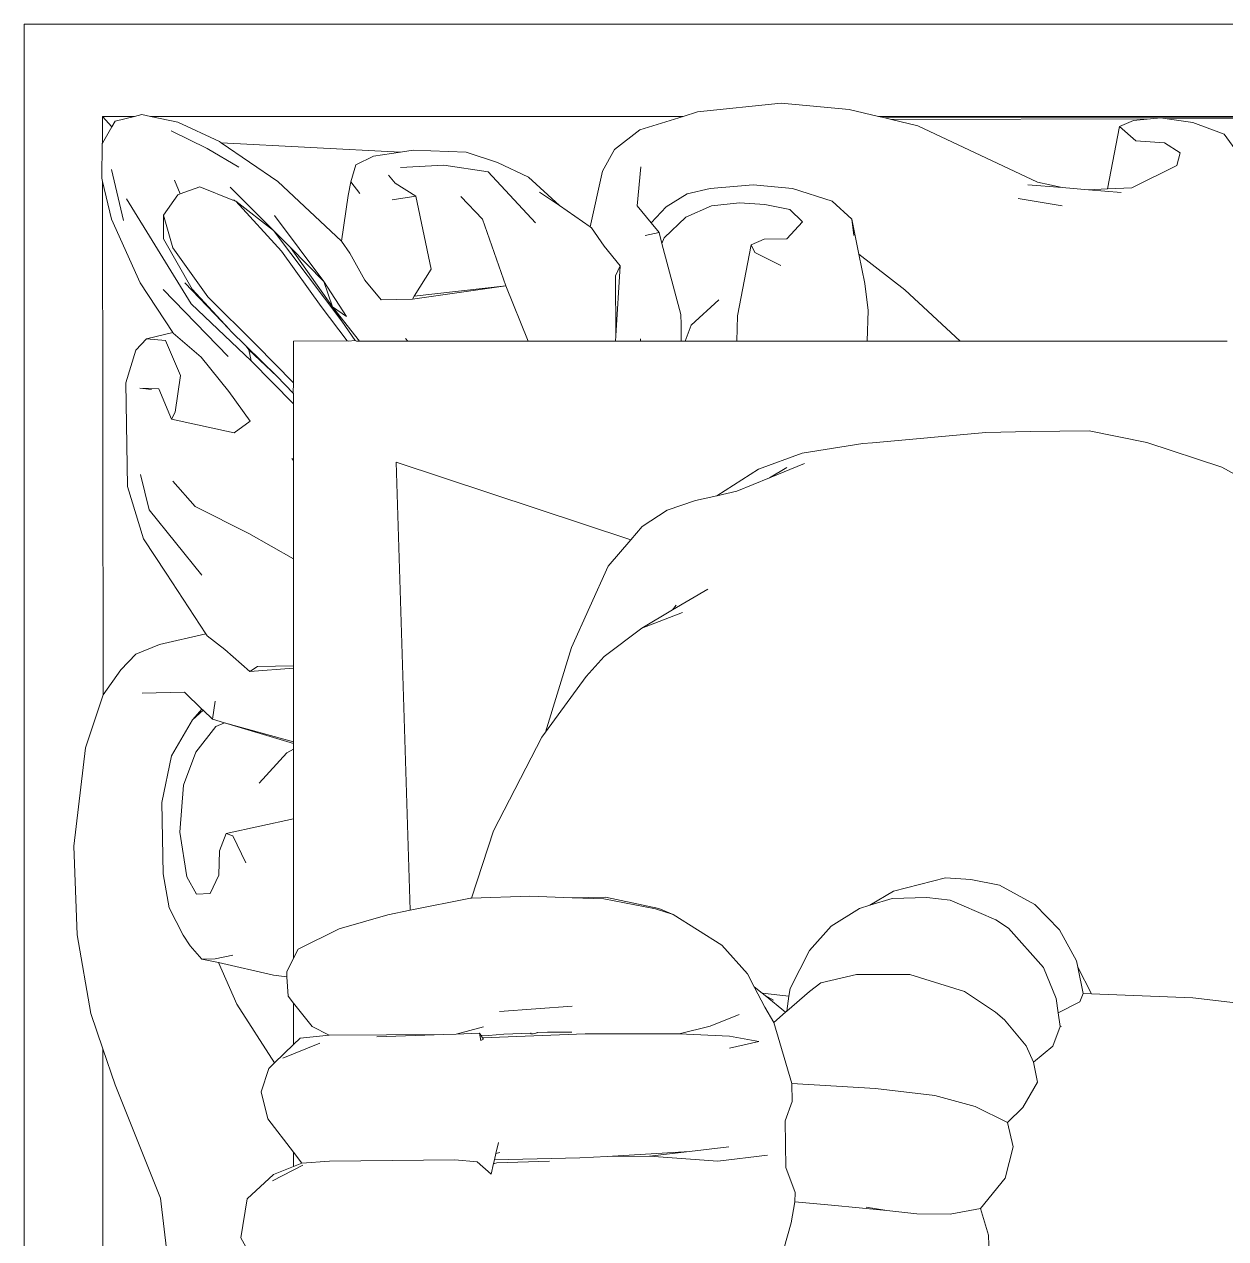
# Model space of a CAD drawing. Header units: millimetres. Extents: x 75500 to 345360, y -224327 to 19532.
# Drawn here: x 218738.8 to 218877.2, y 12338.1 to 12478 of the extents above; entities that cross this region are included whole.
import ezdxf

# ---------------------------------------------------------------- set-up
doc = ezdxf.new("R2010")
doc.units = ezdxf.units.MM
doc.header["$LTSCALE"] = 0.01
doc.layers.add('hatch', color=251, linetype='Continuous', lineweight=0)

# ---------------------------------------------------------------- blocks, each defined once
blk = doc.blocks.new('GANESH')
at = {"layer": 'hatch'}
for p, q in [((966931.471, -140963.904), (966931.471, -141110.717)), ((966936.446, -141050.574), (966936.373, -141023.143)), ((966936.322, -141065.77), (966936.321, -141027.43)), ((966936.393, -141050.921), (966936.321, -141027.43)), ((966954.775, -141047.704), (966956.583, -141044.475)), ((966937.253, -141047.587), (966938.032, -141047.013)), ((966982.715, -141049.238), (966983.015, -141046.691)), ((966937.253, -141047.587), (966936.65, -141049.237)), ((966948.154, -141047.42), (966948.154, -141061.466)), ((966953.482, -141051.657), (966954.775, -141047.704)), ((966936.65, -141049.237), (966936.446, -141050.574)), ((966982.715, -141049.238), (966982.511, -141054.567)), ((966938.237, -141049.9), (966937.72, -141050.727)), ((966938.91, -141050.07), (966938.237, -141049.9)), ((966940.073, -141052.434), (966938.91, -141050.07)), ((966936.385, -141065.505), (966936.393, -141050.921)), ((966936.446, -141050.574), (966936.393, -141050.921)), ((966936.449, -141051.46), (966936.393, -141050.921)), ((966937.72, -141050.727), (966937.609, -141052.229)), ((966936.485, -141065.087), (966936.449, -141051.46)), ((966936.54, -141052.358), (966936.449, -141051.46)), ((966937.609, -141052.229), (966936.857, -141053.081)), ((966953.482, -141051.657), (966952.878, -141054.677)), ((966936.857, -141053.081), (966936.54, -141052.358)), ((966940.073, -141052.434), (966940.134, -141053.729)), ((966936.857, -141053.081), (966940.134, -141053.729)), ((966940.322, -141053.004), (966940.181, -141054.716)), ((966940.134, -141053.729), (966940.181, -141054.716)), ((966940.181, -141054.716), (966940.067, -141056.106)), ((966952.91, -141057.778), (966952.878, -141054.677)), ((966981.1, -141055.288), (966982.511, -141054.567)), ((966982.511, -141054.567), (966982.494, -141055.006)), ((966980.766, -141055.356), (966979.134, -141056.242)), ((966980.766, -141055.356), (966981.1, -141055.288)), ((966981.1, -141055.288), (966982.494, -141055.006)), ((966982.929, -141055.175), (966982.494, -141055.006)), ((966983.512, -141056.318), (966982.929, -141055.175)), ((966939.787, -141057.403), (966940.067, -141056.106)), ((966940.067, -141056.106), (966939.919, -141057.907)), ((966941.026, -141056.102), (966940.64, -141058.416)), ((966979.134, -141056.242), (966977.811, -141057.54)), ((966981.119, -141057.096), (966982.748, -141056.425)), ((966982.748, -141056.425), (966983.512, -141056.318)), ((966983.512, -141056.318), (966984.219, -141056.219)), ((966984.232, -141056.174), (966984.201, -141056.157)), ((966985.266, -141056.606), (966984.219, -141056.219)), ((966986.106, -141057.618), (966985.266, -141056.606)), ((966979.053, -141058.924), (966981.119, -141057.096)), ((966939.787, -141057.403), (966936.815, -141063.699)), ((966952.952, -141060.123), (966952.91, -141057.778)), ((966977.811, -141057.54), (966976.784, -141059.406)), ((966985.236, -141057.992), (966983.869, -141059.136)), ((966985.236, -141057.992), (966986.106, -141057.618)), ((966987.15, -141057.399), (966986.106, -141057.618)), ((966988.495, -141058.176), (966987.15, -141057.399)), ((966989.282, -141058.988), (966988.495, -141058.176)), ((966978.61, -141059.595), (966979.053, -141058.924)), ((966983.462, -141059.608), (966983.869, -141059.136)), ((966988.436, -141060.679), (966989.282, -141058.988)), ((966990.564, -141058.684), (966989.282, -141058.988)), ((966992.213, -141059.103), (966990.564, -141058.684)), ((966993.798, -141060.4), (966992.213, -141059.103)), ((966976.784, -141059.406), (966976.484, -141060.913)), ((966978.61, -141059.595), (966977.831, -141061.392)), ((966983.462, -141059.608), (966982.389, -141061.249)), ((966997.278, -141059.906), (966995.207, -141059.977)), ((966953.509, -141066.093), (966952.952, -141060.123)), ((966995.207, -141059.977), (966993.798, -141060.4)), ((966994.096, -141061.994), (966993.798, -141060.4)), ((966976.392, -141062.249), (966976.484, -141060.913)), ((966987.854, -141062.805), (966988.436, -141060.679)), ((966948.154, -141061.466), (966945.446, -141064.382)), ((966948.154, -141061.466), (966948.154, -141066.368)), ((966977.831, -141061.392), (966977.575, -141061.998)), ((966982.389, -141061.249), (966981.481, -141064.122)), ((966976.392, -141062.249), (966977.099, -141064.976)), ((966977.428, -141063.227), (966977.575, -141061.998)), ((966994.081, -141063.746), (966994.096, -141061.994)), ((966987.488, -141065.926), (966987.854, -141062.805)), ((966936.815, -141063.699), (966936.485, -141065.087)), ((966977.428, -141063.227), (966977.479, -141065.049)), ((966994.081, -141063.746), (966993.903, -141065.333)), ((966945.446, -141064.382), (966943.572, -141066.8)), ((966981.481, -141064.122), (966981.479, -141066.934)), ((966977.099, -141064.976), (966977.839, -141066.226)), ((966936.385, -141065.505), (966936.322, -141065.77)), ((966936.485, -141065.087), (966936.385, -141065.505)), ((966977.479, -141065.049), (966977.839, -141066.226)), ((966993.903, -141065.333), (966993.624, -141068.247)), ((966993.903, -141065.333), (966993.731, -141066.425)), ((966936.322, -141065.77), (966935.955, -141067.311)), ((966953.509, -141066.093), (966953.546, -141066.603)), ((966977.839, -141066.226), (966978.006, -141066.774)), ((966987.488, -141065.926), (966987.232, -141070.33)), ((966941.737, -141067.178), (966943.572, -141066.8)), ((966943.572, -141066.8), (966945.114, -141066.482)), ((966946.53, -141066.317), (966945.114, -141066.482)), ((966948.154, -141066.368), (966946.53, -141066.317)), ((966948.154, -141066.368), (966948.154, -141073.225)), ((966954.051, -141069.785), (966953.546, -141066.603)), ((966978.006, -141066.774), (966978.946, -141068.263)), ((966981.918, -141068.797), (966981.479, -141066.934)), ((966935.626, -141070.887), (966935.955, -141067.311)), ((966941.737, -141067.178), (966940.782, -141068.206)), ((966942.588, -141067.062), (966941.737, -141067.178)), ((966940.782, -141068.206), (966940.122, -141070.3)), ((966978.946, -141068.263), (966980.232, -141069.395)), ((966982.388, -141069.406), (966981.918, -141068.797)), ((966993.624, -141068.247), (966993.458, -141070.174)), ((966980.232, -141069.395), (966982.222, -141070.421)), ((966982.388, -141069.406), (966983.413, -141070.595)), ((966941.869, -141069.762), (966941.214, -141070.432)), ((966942.767, -141070.588), (966941.869, -141069.762)), ((966954.887, -141072.079), (966954.051, -141069.785)), ((966954.589, -141069.666), (966955.346, -141071.501)), ((966940.122, -141070.3), (966939.915, -141072.362)), ((966941.214, -141070.432), (966940.956, -141071.756)), ((966942.791, -141071.794), (966942.767, -141070.588)), ((966955.346, -141071.501), (966954.793, -141070.595)), ((966982.222, -141070.421), (966982.636, -141070.481)), ((966982.477, -141071.891), (966982.636, -141070.481)), ((966982.6, -141071.736), (966983.465, -141070.655)), ((966982.636, -141070.481), (966983.413, -141070.595)), ((966983.413, -141070.595), (966983.465, -141070.655)), ((966983.465, -141070.655), (966984.009, -141071.286)), ((966984.009, -141071.286), (966987.232, -141070.33)), ((966988.163, -141070.304), (966987.232, -141070.33)), ((966989.19, -141070.685), (966988.163, -141070.304)), ((966991.645, -141070.648), (966989.19, -141070.685)), ((966992.963, -141070.153), (966991.645, -141070.648)), ((966993.458, -141070.174), (966992.963, -141070.153)), ((966993.458, -141070.174), (966994.559, -141070.372)), ((966994.559, -141070.372), (966995.923, -141070.748)), ((966936.088, -141075.296), (966935.626, -141070.887)), ((966944.162, -141070.912), (966943.483, -141072.28)), ((966982.6, -141071.736), (966982.844, -141071.29)), ((966984.009, -141071.286), (966983.204, -141071.754)), ((966940.869, -141073.079), (966940.956, -141071.756)), ((966943.078, -141072.471), (966942.791, -141071.794)), ((966955.346, -141071.501), (966956.054, -141073.216)), ((966983.204, -141071.754), (966982.141, -141072.31)), ((966982.141, -141072.31), (966982.477, -141071.891)), ((966982.477, -141071.891), (966982.6, -141071.736)), ((966990.988, -141071.606), (966991.316, -141074.229)), ((966939.915, -141072.362), (966940.116, -141074.631)), ((966943.483, -141072.28), (966943.078, -141072.471)), ((966946.813, -141073.186), (966943.078, -141072.471)), ((966954.887, -141072.079), (966956.285, -141074.274)), ((966981.452, -141072.67), (966979.94, -141074.012)), ((966982.141, -141072.31), (966981.452, -141072.67)), ((966985.018, -141072.075), (966984.737, -141073.61)), ((966985.358, -141073.617), (966985.018, -141072.075)), ((966941.031, -141074.56), (966940.869, -141073.079)), ((966946.813, -141073.186), (966948.154, -141073.225)), ((966948.154, -141073.225), (966948.154, -141075.936)), ((966956.285, -141074.274), (966956.054, -141073.216)), ((966984.199, -141074.629), (966983.587, -141073.102)), ((966984.737, -141073.61), (966984.604, -141076.261)), ((966990.565, -141073.651), (966990.812, -141075.721)), ((966941.627, -141075.91), (966941.031, -141074.56)), ((966947.304, -141075.633), (966945.98, -141074.176)), ((966956.53, -141075.4), (966956.285, -141074.274)), ((966978.325, -141076.568), (966979.94, -141074.012)), ((966991.316, -141074.229), (966991.05, -141077.811)), ((966940.393, -141075.829), (966940.116, -141074.631)), ((966962.3, -141076.609), (966961.2, -141074.749)), ((966984.604, -141076.261), (966984.199, -141074.629)), ((966936.322, -141076.054), (966936.088, -141075.296)), ((966940.393, -141075.829), (966941.075, -141076.936)), ((966948.154, -141075.936), (966947.304, -141075.633)), ((966956.53, -141075.4), (966957.048, -141076.894)), ((966991.05, -141077.811), (966990.812, -141075.721)), ((966991.061, -141080.042), (966990.812, -141075.721)), ((966936.322, -141104.072), (966936.322, -141076.054)), ((966937.028, -141078.33), (966936.322, -141076.054)), ((966942.717, -141077.047), (966941.627, -141075.91)), ((966943.019, -141077.163), (966946.749, -141076.175)), ((966947.28, -141076.151), (966946.749, -141076.175)), ((966948.154, -141076.15), (966947.28, -141076.151)), ((966948.154, -141075.936), (966948.154, -141076.15)), ((966948.154, -141076.15), (966948.154, -141078.3)), ((966962.3, -141076.609), (966962.054, -141076.409)), ((966962.435, -141076.09), (966963.252, -141078.217)), ((966984.617, -141081.209), (966984.604, -141076.261)), ((966941.075, -141076.936), (966941.922, -141077.732)), ((966942.436, -141077.302), (966943.019, -141077.163)), ((966943.019, -141077.163), (966942.717, -141077.047)), ((966957.902, -141078.2), (966957.048, -141076.894)), ((966963.252, -141078.217), (966962.3, -141076.609)), ((966978.325, -141076.568), (966978.01, -141077.331)), ((966978.027, -141077.506), (966978.325, -141076.568)), ((966941.922, -141077.732), (966941.035, -141078.473)), ((966942.436, -141077.302), (966941.922, -141077.732)), ((966942.588, -141078.048), (966942.436, -141077.302)), ((966977.424, -141080.127), (966978.01, -141077.331)), ((966978.027, -141077.506), (966977.509, -141080.216)), ((966991.05, -141077.811), (966991.061, -141080.042)), ((966937.028, -141078.33), (966938.06, -141079.663)), ((966941.035, -141078.473), (966938.984, -141078.269)), ((966948.154, -141078.3), (966948.025, -141078.3)), ((966948.154, -141078.3), (966948.154, -141079.602)), ((966958.614, -141078.81), (966957.902, -141078.2)), ((966963.252, -141078.217), (966964.741, -141080.211)), ((966954.515, -141091.151), (966958.614, -141078.81)), ((966960.001, -141079.998), (966958.614, -141078.81)), ((966939.204, -141080.295), (966938.06, -141079.663)), ((966944.183, -141079.359), (966943.151, -141080.211)), ((966944.713, -141079.615), (966944.183, -141079.359)), ((966947.873, -141079.592), (966944.183, -141079.359)), ((966947.873, -141079.592), (966944.713, -141079.615)), ((966948.154, -141079.602), (966947.873, -141079.592)), ((966948.154, -141079.602), (966948.154, -141084.196)), ((966942.134, -141080.937), (966939.204, -141080.295)), ((966943.151, -141080.211), (966942.185, -141080.863)), ((966964.271, -141081.923), (966960.001, -141079.998)), ((966965.802, -141081.159), (966964.741, -141080.211)), ((966977.45, -141081.896), (966977.424, -141080.127)), ((966977.45, -141081.896), (966977.509, -141080.216)), ((966991.144, -141081.49), (966991.061, -141080.042)), ((966942.134, -141080.937), (966941.019, -141082.562)), ((966942.185, -141080.863), (966942.134, -141080.937)), ((966968.737, -141083.297), (966965.802, -141081.159)), ((966984.816, -141086.607), (966984.617, -141081.209)), ((966991.144, -141081.49), (966991.249, -141085.978)), ((966964.271, -141081.923), (966968.737, -141083.297)), ((966977.372, -141084.112), (966977.45, -141081.896)), ((966983.154, -141081.88), (966983.431, -141085.709)), ((966984.531, -141083.193), (966984.526, -141081.914)), ((966941.019, -141082.562), (966939.512, -141084.186)), ((966941.019, -141082.562), (966940.307, -141083.6)), ((966968.991, -141083.482), (966968.737, -141083.297)), ((966973.918, -141086.02), (966968.991, -141083.482)), ((966984.531, -141083.193), (966984.556, -141083.734)), ((966991.396, -141085.859), (966991.319, -141083.084)), ((966939.512, -141084.186), (966938.744, -141085.824)), ((966941.916, -141083.814), (966939.24, -141086.306)), ((966948.154, -141084.196), (966945.239, -141085.386)), ((966948.154, -141084.196), (966948.154, -141090.531)), ((966977.473, -141087.182), (966977.372, -141084.112)), ((966984.556, -141083.734), (966984.53, -141083.732)), ((966984.556, -141083.734), (966984.603, -141083.947)), ((966984.606, -141084.05), (966984.568, -141084.089)), ((966984.568, -141084.089), (966984.57, -141084.052)), ((966984.636, -141085.479), (966984.568, -141084.089)), ((966984.606, -141084.05), (966984.603, -141083.947)), ((966945.239, -141085.386), (966941.737, -141086.612)), ((966945.784, -141090.195), (966945.239, -141085.386)), ((966945.239, -141085.386), (966945.939, -141090.289)), ((966984.698, -141086.29), (966984.636, -141085.479)), ((966938.209, -141087.463), (966938.744, -141085.824)), ((966973.918, -141086.02), (966977.473, -141087.182)), ((966990.334, -141085.763), (966990.91, -141085.898)), ((966990.861, -141085.7), (966990.91, -141085.898)), ((966990.91, -141085.898), (966991.249, -141085.978)), ((966991.249, -141085.978), (966991.436, -141086.022)), ((966991.442, -141085.97), (966991.396, -141085.859)), ((966991.436, -141086.022), (966991.442, -141085.97)), ((966991.436, -141086.022), (966991.989, -141086.151)), ((966939.24, -141086.306), (966938.894, -141088.634)), ((966941.737, -141086.612), (966940.544, -141087.738)), ((966984.621, -141087.995), (966984.245, -141086.549)), ((966984.575, -141086.759), (966984.688, -141086.688)), ((966984.964, -141086.692), (966984.575, -141086.759)), ((966984.621, -141087.995), (966984.575, -141086.759)), ((966984.698, -141086.29), (966984.688, -141086.688)), ((966984.688, -141086.688), (966984.816, -141086.607)), ((966984.816, -141086.607), (966984.888, -141086.561)), ((966984.964, -141086.692), (966984.888, -141086.561)), ((966991.989, -141086.151), (966991.349, -141086.881)), ((966977.473, -141087.24), (966977.473, -141087.182)), ((966977.473, -141087.24), (966978.108, -141090.409)), ((966991.244, -141088.064), (966991.349, -141086.881)), ((966938.102, -141090.254), (966938.209, -141087.463)), ((966984.645, -141088.642), (966984.621, -141087.995)), ((966938.894, -141088.634), (966939.003, -141090.926)), ((966984.645, -141088.642), (966984.685, -141094.669)), ((966984.776, -141092.161), (966984.645, -141088.642)), ((966991.244, -141088.064), (966991.313, -141094.648)), ((966944.362, -141089.313), (966940.528, -141090.107)), ((966945.784, -141090.195), (966944.362, -141089.313)), ((966938.102, -141090.254), (966938.2, -141090.92)), ((966940.528, -141090.107), (966939.84, -141091.206)), ((966940.528, -141090.107), (966940.719, -141091.353)), ((966945.784, -141090.195), (966945.939, -141090.289)), ((966945.982, -141091.944), (966945.939, -141090.289)), ((966948.004, -141090.653), (966948.154, -141090.531)), ((966948.154, -141090.531), (966948.154, -141093.08)), ((966954.515, -141091.151), (966978.108, -141090.409)), ((966978.108, -141090.409), (966978.344, -141091.583)), ((966938.2, -141090.92), (966937.704, -141100.362)), ((966938.2, -141090.92), (966938.409, -141092.344)), ((966939.84, -141091.206), (966939.42, -141091.547)), ((966979.08, -141094.147), (966978.344, -141091.583)), ((966938.867, -141093.265), (966938.409, -141092.344)), ((966945.982, -141091.944), (966944.934, -141092.799)), ((966940.384, -141093.065), (966939.767, -141093.53)), ((966944.934, -141092.799), (966943.524, -141093.593)), ((966948.154, -141093.08), (966946.344, -141094.506)), ((966948.154, -141093.08), (966948.154, -141093.242)), ((966939.767, -141093.53), (966938.867, -141093.265)), ((966939.767, -141093.53), (966940.492, -141093.68)), ((966942.891, -141094.023), (966940.492, -141093.68)), ((966943.524, -141093.593), (966942.891, -141094.023)), ((966946.85, -141093.766), (966945.009, -141094.947)), ((966948.139, -141093.732), (966946.319, -141095.087)), ((966946.344, -141094.506), (966946.85, -141093.766)), ((966948.114, -141093.311), (966947.1, -141094.009)), ((966948.114, -141093.311), (966948.154, -141093.242)), ((966948.114, -141093.311), (966948.154, -141093.681)), ((966948.154, -141093.681), (966948.139, -141093.732)), ((966948.139, -141093.732), (966948.154, -141096.546)), ((966939.754, -141097.376), (966942.891, -141094.023)), ((966947.1, -141094.009), (966942.33, -141097.603)), ((966946.344, -141094.506), (966947.1, -141094.009)), ((966980.154, -141096.309), (966979.08, -141094.147)), ((966945.009, -141094.947), (966941.545, -141097.543)), ((966943.214, -141096.701), (966946.344, -141094.506)), ((966943.214, -141096.701), (966945.009, -141094.947)), ((966946.344, -141094.506), (966945.009, -141094.947)), ((966984.685, -141094.669), (966984.223, -141095.565)), ((966984.83, -141096.2), (966984.685, -141094.669)), ((966991.313, -141094.648), (966991.409, -141096.104)), ((966946.319, -141095.087), (966943.406, -141097.178)), ((966984.223, -141095.565), (966982.989, -141096.546)), ((966985.883, -141097.113), (966985.098, -141095.164)), ((966980.154, -141096.309), (966980.628, -141096.546)), ((966984.83, -141096.2), (966985.164, -141096.546)), ((966991.409, -141096.104), (966990.839, -141096.546)), ((966991.586, -141096.546), (966991.409, -141096.104)), ((966992.352, -141097.663), (966991.515, -141096.055)), ((966943.214, -141096.701), (966942.33, -141097.603)), ((966950.338, -141096.546), (966948.154, -141096.546)), ((966950.338, -141096.546), (966948.344, -141098.507)), ((966951.458, -141096.546), (966949.186, -141098.77)), ((966949.988, -141097.428), (966950.886, -141096.576)), ((966950.886, -141096.576), (966950.338, -141096.546)), ((966950.886, -141096.576), (966950.914, -141096.546)), ((966950.914, -141096.546), (966951.458, -141096.546)), ((966951.523, -141096.546), (966951.458, -141096.546)), ((966954.426, -141096.546), (966951.523, -141096.546)), ((966954.426, -141096.546), (966954.328, -141096.638)), ((966959.611, -141096.546), (966954.426, -141096.546)), ((966959.611, -141096.546), (966958.269, -141098.895)), ((966965.248, -141096.546), (966959.611, -141096.546)), ((966965.248, -141096.546), (966965.277, -141098.444)), ((966965.355, -141096.546), (966965.248, -141096.546)), ((966965.543, -141098.856), (966965.355, -141096.546)), ((966969.234, -141096.546), (966965.355, -141096.546)), ((966969.327, -141096.546), (966968.235, -141100.19)), ((966969.234, -141096.546), (966968.235, -141100.19)), ((966969.327, -141096.546), (966969.234, -141096.546)), ((966969.628, -141096.546), (966969.327, -141096.546)), ((966969.826, -141096.903), (966969.628, -141096.546)), ((966973.287, -141096.546), (966969.628, -141096.546)), ((966971.424, -141098.358), (966969.826, -141096.903)), ((966974.06, -141100.099), (966973.287, -141096.546)), ((966980.628, -141096.546), (966973.287, -141096.546)), ((966980.628, -141096.546), (966981.354, -141096.908)), ((966981.602, -141096.893), (966981.354, -141096.908)), ((966981.528, -141097.608), (966981.602, -141096.893)), ((966982.634, -141096.828), (966981.602, -141096.893)), ((966982.989, -141096.546), (966982.634, -141096.828)), ((966985.164, -141096.546), (966982.989, -141096.546)), ((966985.164, -141096.546), (966986.13, -141097.546)), ((966990.839, -141096.546), (966989.087, -141097.904)), ((966991.586, -141096.546), (966990.839, -141096.546)), ((966992.009, -141097.6), (966991.586, -141096.546)), ((966939.754, -141097.376), (966937.704, -141100.362)), ((966942.33, -141097.603), (966940.04, -141099.891)), ((966943.406, -141097.178), (966940.79, -141099.588)), ((966940.79, -141099.588), (966942.33, -141097.603)), ((966948.412, -141099.033), (966949.988, -141097.428)), ((966948.6, -141098.906), (966949.988, -141097.428)), ((966981.528, -141097.608), (966980.857, -141100.492)), ((966986.13, -141097.546), (966983.052, -141099.537)), ((966986.13, -141097.546), (966986.431, -141097.857)), ((966993.292, -141098.992), (966992.009, -141097.6)), ((966987.659, -141098.244), (966986.431, -141097.857)), ((966987.659, -141098.244), (966989.087, -141097.904)), ((966945.812, -141101.055), (966948.344, -141098.507)), ((966949.186, -141098.77), (966946.185, -141101.937)), ((966948.6, -141098.906), (966948.412, -141099.033)), ((966949.186, -141098.77), (966948.6, -141098.906)), ((966952.364, -141098.824), (966950.8, -141099.958)), ((966952.976, -141099.677), (966952.364, -141098.824)), ((966958.269, -141098.895), (966956.846, -141101.732)), ((966965.543, -141098.856), (966964.386, -141100.165)), ((966965.543, -141098.856), (966965.277, -141098.444)), ((966995.347, -141099.325), (966996.649, -141098.61)), ((966938.991, -141099.436), (966938.016, -141101.098)), ((966947.62, -141099.842), (966948.412, -141099.033)), ((966975.617, -141099.056), (966974.187, -141099.749)), ((966980.857, -141100.492), (966983.052, -141099.537)), ((966995.347, -141099.325), (966993.292, -141098.992)), ((966940.73, -141099.737), (966940.028, -141101.481)), ((966940.737, -141099.68), (966940.73, -141099.737)), ((966940.77, -141099.638), (966940.737, -141099.68)), ((966940.79, -141099.588), (966940.77, -141099.638)), ((966947.514, -141099.944), (966945.077, -141102.274)), ((966947.514, -141099.944), (966945.416, -141101.882)), ((966945.428, -141103.416), (966948.964, -141099.994)), ((966947.62, -141099.842), (966947.514, -141099.944)), ((966950.8, -141099.958), (966948.999, -141101.417)), ((966952.976, -141099.677), (966952.251, -141102.966)), ((966963.665, -141101.097), (966964.386, -141100.165)), ((966974.187, -141099.749), (966974.06, -141100.099)), ((966974.06, -141100.099), (966974.981, -141100.443)), ((966980.669, -141100.681), (966980.467, -141099.751)), ((966937.642, -141100.452), (966936.624, -141102.633)), ((966937.704, -141100.362), (966937.642, -141100.452)), ((966968.048, -141100.814), (966967.093, -141100.676)), ((966967.579, -141101.299), (966968.048, -141100.814)), ((966968.235, -141100.19), (966968.048, -141100.814)), ((966968.438, -141100.633), (966968.235, -141100.19)), ((966969.777, -141101.691), (966968.438, -141100.633)), ((966974.981, -141100.443), (966976.263, -141100.473)), ((966976.263, -141100.473), (966977.223, -141100.93)), ((966980.676, -141101.381), (966980.669, -141100.681)), ((966980.857, -141100.492), (966980.676, -141101.381)), ((966938.016, -141101.098), (966937.087, -141102.983)), ((966943.246, -141102.9), (966945.812, -141101.055)), ((966947.723, -141102.882), (966948.999, -141101.417)), ((966960.466, -141101.366), (966957.038, -141104.143)), ((966963.551, -141101.171), (966960.361, -141103.259)), ((966963.665, -141101.097), (966963.551, -141101.171)), ((966964.116, -141103.596), (966963.551, -141101.171)), ((966966.624, -141102.288), (966967.513, -141101.368)), ((966967.513, -141101.368), (966967.579, -141101.299)), ((966968.075, -141101.867), (966967.513, -141101.368)), ((966968.075, -141101.867), (966967.579, -141101.299)), ((966977.223, -141100.93), (966977.26, -141101.647)), ((966980.676, -141101.381), (966979.979, -141101.994)), ((966940.028, -141101.481), (966940.401, -141102.522)), ((966946.185, -141101.937), (966940.659, -141105.343)), ((966945.416, -141101.882), (966942.758, -141103.383)), ((966956.846, -141101.732), (966955.515, -141102.904)), ((966968.075, -141101.867), (966969.981, -141102.977)), ((966971.528, -141102.333), (966969.777, -141101.691)), ((966977.26, -141101.647), (966976.354, -141102.17)), ((966979.408, -141102.36), (966979.979, -141101.994)), ((966936.322, -141104.072), (966936.624, -141102.633)), ((966940.401, -141102.522), (966939.675, -141102.811)), ((966940.401, -141102.522), (966940.441, -141102.633)), ((966940.441, -141102.633), (966941.522, -141103.394)), ((966949.956, -141102.49), (966948.116, -141103.281)), ((966951.885, -141102.785), (966949.956, -141102.49)), ((966966.674, -141104.511), (966966.624, -141102.288)), ((966973.987, -141102.538), (966971.528, -141102.333)), ((966976.354, -141102.17), (966973.987, -141102.538)), ((966977.972, -141103.093), (966979.408, -141102.36)), ((966941.522, -141103.394), (966943.246, -141102.9)), ((966941.522, -141103.394), (966942.758, -141103.383)), ((966947.696, -141102.899), (966945.076, -141104.623)), ((966947.723, -141102.882), (966947.696, -141102.899)), ((966948.036, -141104.281), (966947.696, -141102.899)), ((966948.116, -141103.281), (966948.036, -141104.281)), ((966950.667, -141103.639), (966952.251, -141102.966)), ((966952.251, -141102.966), (966951.885, -141102.785)), ((966958.553, -141104.437), (966960.361, -141103.259)), ((966972.434, -141103.485), (966969.981, -141102.977)), ((966976.186, -141103.417), (966977.972, -141103.093)), ((966996.231, -141103.19), (966993.258, -141103.546)), ((966950.63, -141104.642), (966950.667, -141103.639)), ((966964.116, -141103.596), (966964.634, -141104.85)), ((966976.186, -141103.417), (966972.434, -141103.485)), ((966993.258, -141103.546), (966987.292, -141105.936)), ((966936.226, -141104.531), (966936.322, -141104.072)), ((966936.322, -141104.918), (966936.226, -141104.531)), ((966945.076, -141104.623), (966941.726, -141106.119)), ((966948.036, -141104.281), (966948.633, -141104.84)), ((966950.7, -141104.03), (966950.63, -141104.642)), ((966957.038, -141104.143), (966955.162, -141104.607)), ((966955.809, -141105.29), (966958.553, -141104.437)), ((966936.323, -141106.301), (966936.322, -141104.918)), ((966936.576, -141105.939), (966936.322, -141104.918)), ((966948.633, -141104.84), (966950.345, -141105.38)), ((966955.809, -141105.29), (966950.345, -141105.38)), ((966964.634, -141104.85), (966965.443, -141105.628)), ((966936.576, -141105.939), (966936.865, -141106.106)), ((966941.795, -141105.488), (966939.113, -141106.119)), ((966966.771, -141106.566), (966965.443, -141105.628)), ((966985.402, -141106.581), (966987.292, -141105.936)), ((966936.322, -141106.345), (966936.323, -141106.301)), ((966936.323, -141106.602), (966936.322, -141106.345)), ((966936.323, -141106.602), (966936.865, -141106.106)), ((966936.865, -141106.106), (966937.725, -141106.603)), ((966941.726, -141106.119), (966939.742, -141106.601)), ((966966.771, -141106.566), (966939.742, -141106.601)), ((966966.771, -141106.566), (966969.552, -141107.487)), ((966937.725, -141106.603), (966936.323, -141106.602)), ((966937.725, -141106.603), (966937.753, -141106.619)), ((966939.568, -141106.644), (966937.753, -141106.619)), ((966939.742, -141106.601), (966939.568, -141106.644)), ((966979.393, -141107.929), (966983.538, -141107.217)), ((966983.538, -141107.217), (966985.402, -141106.581)), ((966998.108, -141106.584), (966985.402, -141106.581)), ((966969.552, -141107.487), (966974.734, -141108.114)), ((966974.734, -141108.114), (966979.393, -141107.929)), ((966931.471, -141110.717), (967172.573, -141110.717))]:
    blk.add_line(p, q, dxfattribs=at)

msp = doc.modelspace()

# ---------------------------------------------------------------- block references
at = {"layer": 'hatch', "xscale": 2.188908227956443, "yscale": 2.188908227956443, "zscale": 2.188908227956443, "rotation": 270}
msp.add_blockref('GANESH', (527617.23, 2129002.29), dxfattribs=at)

doc.saveas('drawing.dxf')
